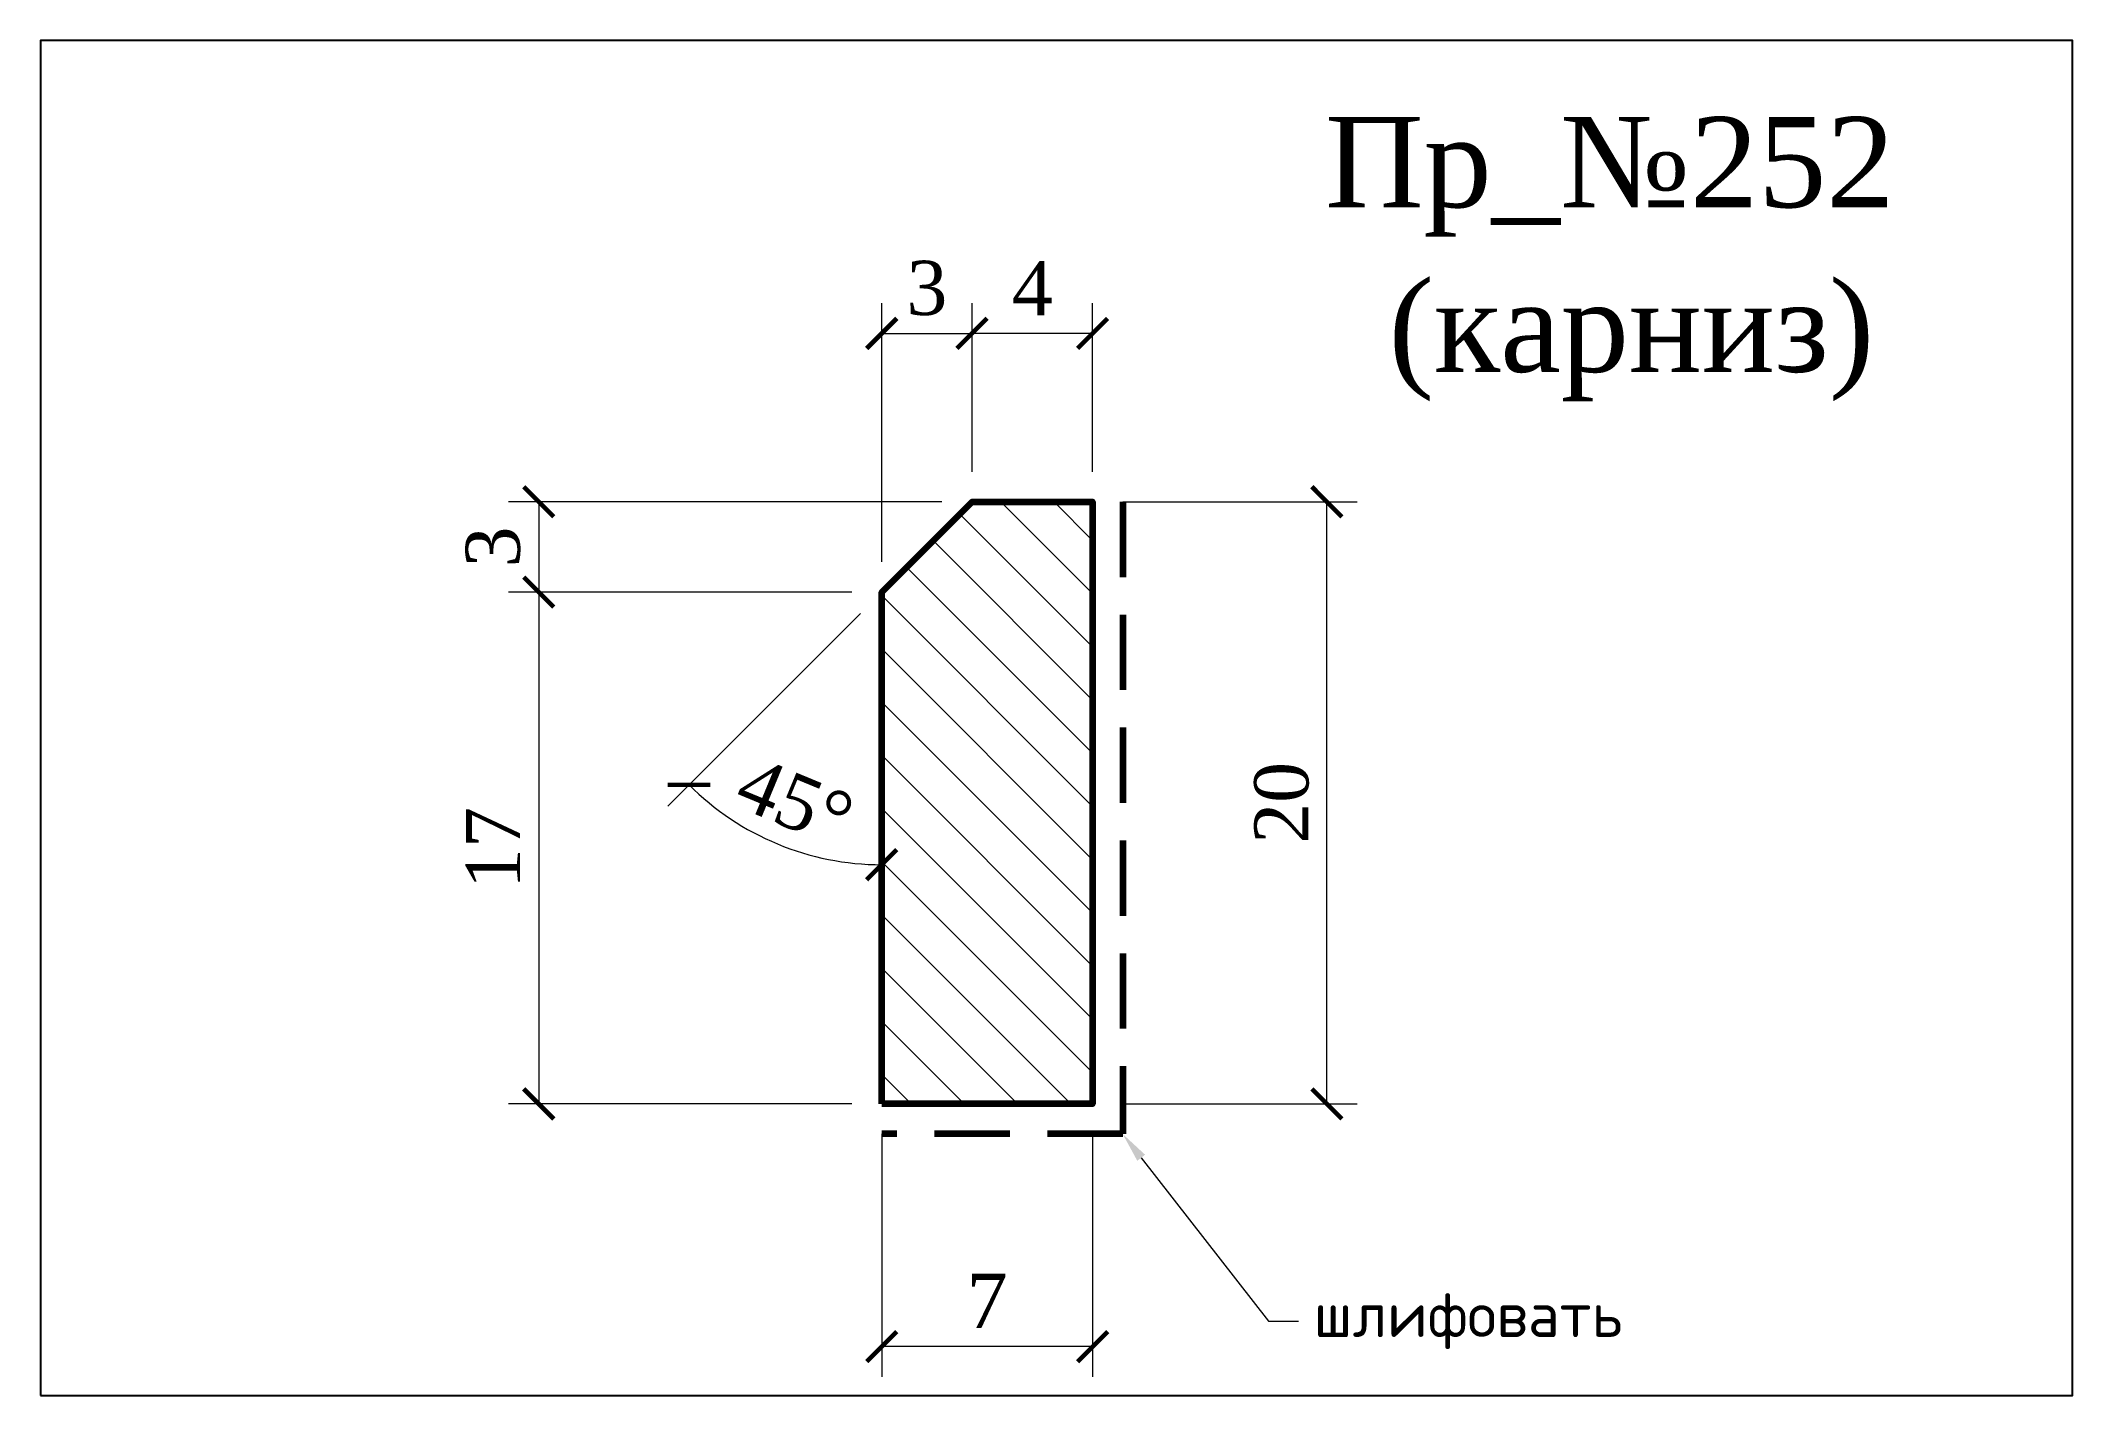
# Model space of a CAD drawing. Header units: millimetres. Extents: x 309747.4 to 309814.9, y -93705.8 to -93660.8.
import ezdxf
from ezdxf import colors
from ezdxf.entities.mleader import LeaderData, LeaderLine
from ezdxf.math import Vec2, Vec3

# ---------------------------------------------------------------- set-up
doc = ezdxf.new("R2010")
doc.units = ezdxf.units.MM
doc.header["$MEASUREMENT"] = 0
doc.linetypes.add('HIDDEN', pattern=[0.375, 0.25, -0.125])
doc.layers.add('Outside panel', color=7, linetype='Continuous', lineweight=18, true_color=0x7f5e57)
doc.layers.add('линия 50', color=1, linetype='Continuous', lineweight=140)
doc.layers.add('служебный слой РАЗМЕРЫ', color=7, linetype='Continuous', lineweight=9)
doc.layers.add('размеры в модели', color=7, linetype='Continuous')
doc.styles.add('ELECT', font='times.ttf')
doc.styles.get("Standard").update_dxf_attribs({"font": 'times.ttf'})
doc.styles.add('ЕСКД профили текст', font='isocpeur.ttf')
doc.dimstyles.new('M_1', dxfattribs={"dimtxt": 1.8, "dimasz": 1, "dimexe": 1, "dimexo": 1, "dimgap": 0.6, "dimtad": 1, "dimdec": 0, "dimdsep": 46, "dimtxsty": 'Standard', "dimblk": 'ARCHTICK', "dimcen": -5, "dimclrd": 7, "dimclre": 7, "dimclrt": 7, "dimadec": 0, "dimazin": 0, "dimtfac": 1, "dimtdec": 0, "dimtmove": 0, "dimatfit": 3, "dimfxl": 1, "dimtolj": 1, "dimtzin": 0, "dimlwd": 5, "dimlwe": 5, "dimarcsym": 0})

# ---------------------------------------------------------------- blocks, each defined once
blk = doc.blocks.new('_ArchTick')
at = {"color": 0, "linetype": 'ByBlock', "const_width": 0.15}
blk.add_lwpolyline([(-0.5, -0.5), (0.5, 0.5)], dxfattribs=at)
blk = doc.blocks.new('*D7')
at = {"layer": 'Defpoints', "color": 0, "ltscale": 1000, "transparency": 16777216}
for p in [(309778.324, -93670.52), (309778.324, -93676.114), (309782.328, -93676.114)]:
    blk.add_point(p, dxfattribs=at)
at = {"layer": 'размеры в модели', "color": 7, "lineweight": 5, "ltscale": 1000, "transparency": 16777216}
for p, q in [((309778.324, -93675.114), (309778.324, -93669.52)), ((309782.328, -93675.114), (309782.328, -93669.52)), ((309782.328, -93670.52), (309778.324, -93670.52))]:
    blk.add_line(p, q, dxfattribs=at)
at = {"layer": 'размеры в модели', "color": 7, "lineweight": 5, "ltscale": 1000, "transparency": 16777216, "rotation": 180}
blk.add_blockref('_ArchTick', (309778.324, -93670.52), dxfattribs=at)
at = {"layer": 'размеры в модели', "color": 7, "lineweight": 5, "ltscale": 1000, "transparency": 16777216}
blk.add_blockref('_ArchTick', (309782.328, -93670.52), dxfattribs=at)
at = {"layer": 'размеры в модели', "color": 7, "ltscale": 1000, "transparency": 16777216, "insert": (309780.326, -93669.02), "char_height": 1.8, "attachment_point": 5}
blk.add_mtext('\\A1;4', dxfattribs=at)
blk = doc.blocks.new('*D3')
at = {"layer": 'Defpoints', "color": 0, "ltscale": 1000, "transparency": 16777216}
for p in [(309775.324, -93679.114), (309763.926, -93696.114), (309775.324, -93696.114)]:
    blk.add_point(p, dxfattribs=at)
at = {"layer": 'размеры в модели', "color": 7, "lineweight": 5, "ltscale": 1000, "transparency": 16777216}
for p, q in [((309774.324, -93679.114), (309762.926, -93679.114)), ((309763.926, -93679.114), (309763.926, -93696.114)), ((309774.324, -93696.114), (309762.926, -93696.114))]:
    blk.add_line(p, q, dxfattribs=at)
for p, rotation in [((309763.926, -93679.114), 90), ((309763.926, -93696.114), 270)]:
    blk.add_blockref('_ArchTick', p, dxfattribs=dict(at, rotation=rotation))
at = {"layer": 'размеры в модели', "color": 7, "ltscale": 1000, "transparency": 16777216, "insert": (309762.408, -93687.614), "char_height": 1.8, "attachment_point": 5, "rotation": 90}
blk.add_mtext('\\A1;17', dxfattribs=at)
blk = doc.blocks.new('*D4')
at = {"layer": 'Defpoints', "color": 0, "ltscale": 1000, "transparency": 16777216}
for p in [(309778.324, -93676.114), (309775.324, -93679.114), (309775.324, -93679.114), (309770.797, -93686.956), (309775.324, -93696.114)]:
    blk.add_point(p, dxfattribs=at)
at = {"layer": 'размеры в модели', "color": 7, "lineweight": 5, "ltscale": 1000, "transparency": 16777216}
blk.add_line((309774.617, -93679.821), (309768.214, -93686.224), dxfattribs=at)
blk.add_arc((309775.324, -93679.114), 9.055, 225, 270, dxfattribs=at)
for p, rotation in [((309768.921, -93685.517), 135.0000000006678), ((309775.324, -93688.169), 359.9999999999673)]:
    blk.add_blockref('_ArchTick', p, dxfattribs=dict(at, rotation=rotation))
at = {"layer": 'размеры в модели', "color": 7, "ltscale": 1000, "transparency": 16777216, "insert": (309772.439, -93686.08), "char_height": 1.8, "attachment_point": 5, "rotation": 337.5}
blk.add_mtext('\\A1;45°', dxfattribs=at)
blk = doc.blocks.new('*D5')
at = {"layer": 'Defpoints', "color": 0, "ltscale": 1000, "transparency": 16777216}
for p in [(309778.324, -93676.114), (309763.926, -93679.114), (309775.324, -93679.114)]:
    blk.add_point(p, dxfattribs=at)
at = {"layer": 'размеры в модели', "color": 7, "lineweight": 5, "ltscale": 1000, "transparency": 16777216}
for p, q in [((309777.324, -93676.114), (309762.926, -93676.114)), ((309763.926, -93676.114), (309763.926, -93679.114)), ((309774.324, -93679.114), (309762.926, -93679.114))]:
    blk.add_line(p, q, dxfattribs=at)
for p, rotation in [((309763.926, -93676.114), 90), ((309763.926, -93679.114), 270)]:
    blk.add_blockref('_ArchTick', p, dxfattribs=dict(at, rotation=rotation))
at = {"layer": 'размеры в модели', "color": 7, "ltscale": 1000, "transparency": 16777216, "insert": (309762.411, -93677.614), "char_height": 1.8, "attachment_point": 5, "rotation": 90}
blk.add_mtext('\\A1;3', dxfattribs=at)
blk = doc.blocks.new('*D2')
at = {"layer": 'Defpoints', "color": 0, "ltscale": 1000, "transparency": 16777216}
for p in [(309775.324, -93696.114), (309782.328, -93696.114), (309775.324, -93704.177)]:
    blk.add_point(p, dxfattribs=at)
at = {"layer": 'размеры в модели', "color": 7, "lineweight": 5, "ltscale": 1000, "transparency": 16777216}
for p, q in [((309775.324, -93697.114), (309775.324, -93705.177)), ((309782.328, -93697.114), (309782.328, -93705.177)), ((309782.328, -93704.177), (309775.324, -93704.177))]:
    blk.add_line(p, q, dxfattribs=at)
at = {"layer": 'размеры в модели', "color": 7, "lineweight": 5, "ltscale": 1000, "transparency": 16777216, "rotation": 180}
blk.add_blockref('_ArchTick', (309775.324, -93704.177), dxfattribs=at)
at = {"layer": 'размеры в модели', "color": 7, "lineweight": 5, "ltscale": 1000, "transparency": 16777216}
blk.add_blockref('_ArchTick', (309782.328, -93704.177), dxfattribs=at)
at = {"layer": 'размеры в модели', "color": 7, "ltscale": 1000, "transparency": 16777216, "insert": (309778.826, -93702.659), "char_height": 1.8, "attachment_point": 5}
blk.add_mtext('\\A1;7', dxfattribs=at)

msp = doc.modelspace()

# ---------------------------------------------------------------- hatches: boundary and pattern name
at = {"layer": 'Outside panel', "ltscale": 1000}
h = msp.add_hatch(dxfattribs=at)
h.set_pattern_fill('ANSI31', color=256, scale=10, angle=90)
h.set_pattern_definition([(135, (140.7418, 1251.215), (-0.8838834765, -0.8838834765), [])])
h.paths.add_polyline_path([(309775.324, -93696.114), (309782.328, -93696.114), (309782.328, -93676.114), (309778.324, -93676.114), (309775.324, -93679.114)])

# ---------------------------------------------------------------- linework, layer by layer
at = {"color": 6, "ltscale": 1000}
msp.add_lwpolyline([(309747.379, -93705.796), (309814.879, -93705.796), (309814.879, -93660.796), (309747.379, -93660.796)], close=True, dxfattribs=at)
at = {"layer": 'линия 50', "color": 1, "linetype": 'HIDDEN', "ltscale": 10, "true_color": 0xff0909}
msp.add_lwpolyline([(309783.328, -93676.114), (309783.328, -93697.114), (309775.324, -93697.114)], dxfattribs=at)
at = {"layer": 'линия 50', "color": 7}
msp.add_lwpolyline([(309775.324, -93696.114), (309775.324, -93679.114), (309778.324, -93676.114), (309782.328, -93676.114), (309782.328, -93696.114)], close=True, dxfattribs=at)

# ---------------------------------------------------------------- texts
at = {"color": 7, "ltscale": 1000, "style": 'ELECT'}
for s, p in [('Пр_№252', (309790.05, -93666.33)), ('(карниз)', (309792.16, -93671.799))]:
    msp.add_text(s, height=3, dxfattribs=at).set_placement(p)

# ---------------------------------------------------------------- dimensions: what is measured, and where the dimension line sits
at = {"layer": 'размеры в модели', "color": 5, "ltscale": 1000}
msp.add_linear_dim(base=(309778.324, -93670.52), p1=(309775.324, -93679.114), p2=(309778.324, -93676.114), dimstyle='M_1', dxfattribs=at).render()
for base, p1, p2, picture, middle in [((309778.324, -93670.52), (309782.328, -93676.114), (309778.324, -93676.114), '*D7', (309780.326, -93669.02)), ((309775.324, -93704.177), (309782.328, -93696.114), (309775.324, -93696.114), '*D2', (309778.826, -93702.659))]:
    dim = msp.add_linear_dim(base=base, p1=p1, p2=p2, dimstyle='M_1', dxfattribs=at)
    dim.commit()
    dim.dimension.update_dxf_attribs({"geometry": picture, "text_midpoint": middle})
for base, p1, p2, picture, middle in [((309763.926, -93679.114), (309778.324, -93676.114), (309775.324, -93679.114), '*D5', (309762.411, -93677.614)), ((309763.926, -93696.114), (309775.324, -93679.114), (309775.324, -93696.114), '*D3', (309762.408, -93687.614))]:
    dim = msp.add_linear_dim(base=base, p1=p1, p2=p2, angle=90, dimstyle='M_1', dxfattribs=at)
    dim.commit()
    dim.dimension.update_dxf_attribs({"geometry": picture, "text_midpoint": middle})
msp.add_linear_dim(base=(309790.113, -93676.114), p1=(309782.328, -93696.114), p2=(309782.328, -93676.114), angle=90, dimstyle='M_1', dxfattribs=at).render()
dim = msp.add_angular_dim_2l(base=(309770.797, -93686.956), line1=((309775.324, -93696.114), (309775.324, -93679.114)), line2=((309775.324, -93679.114), (309778.324, -93676.114)), dimstyle='M_1', dxfattribs=at)
dim.commit()
dim.dimension.update_dxf_attribs({"geometry": '*D4', "text_midpoint": (309772.439, -93686.08)})

# ---------------------------------------------------------------- leaders
at = {"layer": 'служебный слой РАЗМЕРЫ'}
ml = msp.add_multileader_mtext('Standard', dxfattribs=at)
ml.set_content('\\A1;шлифовать', color=256, style='ЕСКД профили текст')
ml.set_leader_properties(color=256, linetype='ByLayer', lineweight=-1)
ml.build(insert=Vec2(0, 0))
ml.multileader.update_dxf_attribs({"dogleg_length": 1, "arrow_head_size": 1})
ctx = ml.context
ctx.base_point, ctx.char_height, ctx.arrow_head_size, ctx.landing_gap_size, ctx.plane_origin = Vec3(309789.17, -93703.333), 1.5, 1, 0.5, Vec3(309802.645, -93677.164)
notes = []
notes.append((ctx, [(1, (1, 1, 0), (309788.17, -93703.333), (1, 0), 1, [(0, [(309783.328, -93697.114)], 0, [])])]))
ctx.mtext.insert, ctx.mtext.flow_direction = Vec3(309789.67, -93702.358), 5
for ctx, leaders in notes:
    for number, flags, end, landing, length, lines in leaders:
        leader = LeaderData()
        leader.index, (leader.has_last_leader_line, leader.has_dogleg_vector, leader.attachment_direction) = number, flags
        leader.last_leader_point, leader.dogleg_vector, leader.dogleg_length = Vec3(end), Vec3(landing), length
        for number, points, colour, breaks in lines:
            line = LeaderLine()
            line.index, line.vertices, line.color, line.breaks = number, Vec3.list(points), colors.encode_raw_color(colour), breaks
            leader.lines.append(line)
        ctx.leaders.append(leader)

doc.saveas('drawing.dxf')
